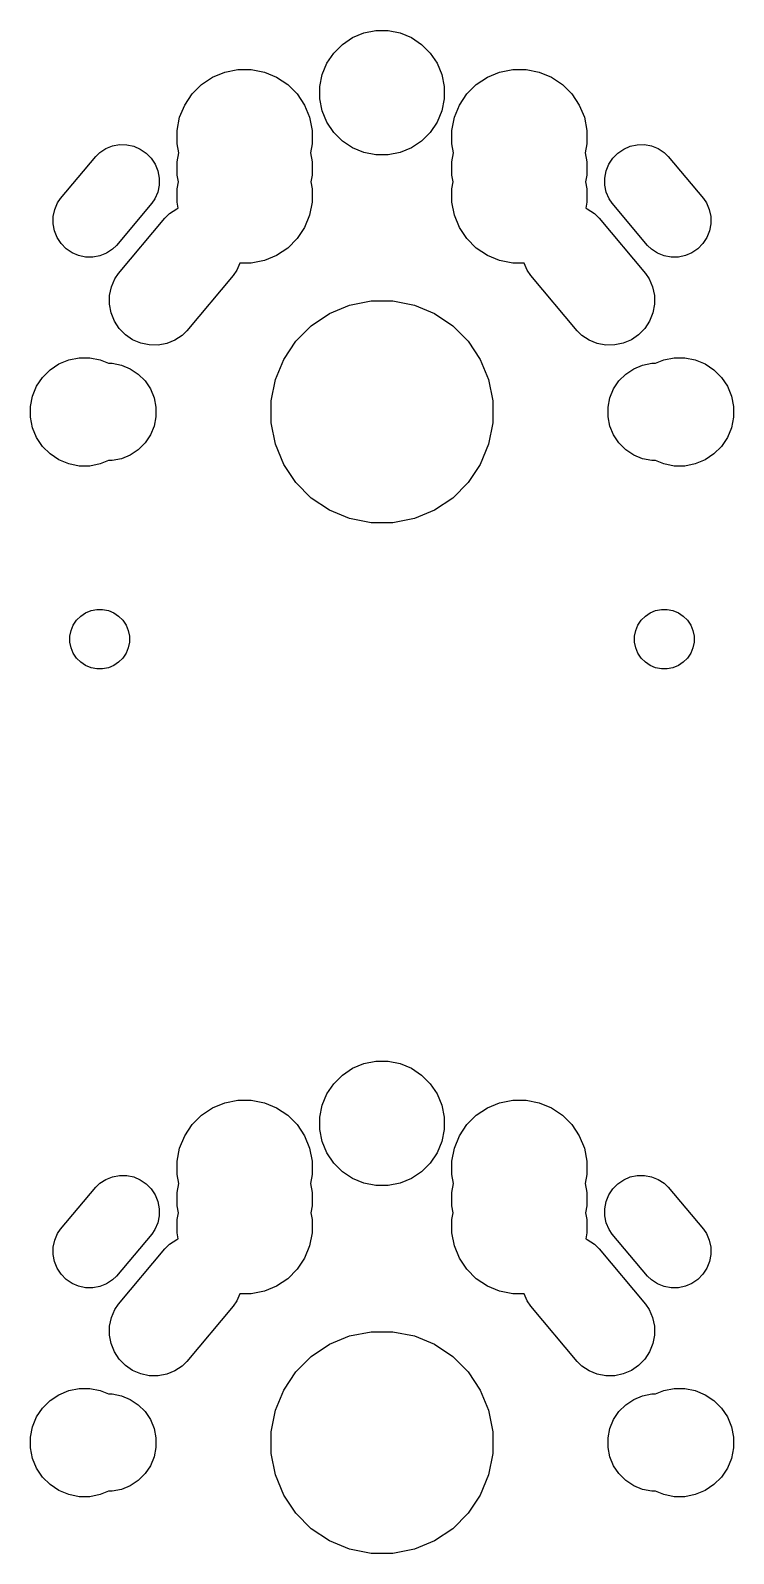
# Model space of a CAD drawing. Extents: x 38 to 192, y -155 to -33.
# Drawn here: x 60.55 to 73.55, y -90.1 to -61.95 of the extents above; entities that cross this region are included whole.
import ezdxf

# ---------------------------------------------------------------- set-up
doc = ezdxf.new("R2010")
doc.units = 0
doc.layers.add('BLACK', color=7, linetype='CONTINUOUS')

msp = doc.modelspace()

# ---------------------------------------------------------------- linework, layer by layer
at = {"layer": 'BLACK', "linetype": 'CONTINUOUS'}
for p, q in [((66.1567, -62.3669), (66.3169, -62.2067)), ((66.3169, -62.2067), (66.5053, -62.0809)), ((66.5053, -62.0809), (66.7146, -61.9942)), ((66.7146, -61.9942), (66.9367, -61.95)), ((66.9367, -61.95), (67.1633, -61.95)), ((67.1633, -61.95), (67.3854, -61.9942)), ((67.3854, -61.9942), (67.5947, -62.0809)), ((67.5947, -62.0809), (67.7831, -62.2067)), ((67.7831, -62.2067), (67.9433, -62.3669)), ((66.0309, -62.5553), (66.1567, -62.3669)), ((67.9433, -62.3669), (68.0691, -62.5553)), ((63.9179, -62.8123), (64.1454, -62.718)), ((64.1454, -62.718), (64.3869, -62.67)), ((64.3869, -62.67), (64.6331, -62.67)), ((64.6331, -62.67), (64.8746, -62.718)), ((64.8746, -62.718), (65.1021, -62.8123)), ((65.9, -62.9867), (65.9442, -62.7646)), ((65.9442, -62.7646), (66.0309, -62.5553)), ((68.0691, -62.5553), (68.1558, -62.7646)), ((68.1558, -62.7646), (68.2, -62.9867)), ((68.9979, -62.8123), (69.2254, -62.718)), ((69.2254, -62.718), (69.4669, -62.67)), ((69.4669, -62.67), (69.7131, -62.67)), ((69.7131, -62.67), (69.9546, -62.718)), ((69.9546, -62.718), (70.1821, -62.8123)), ((63.5391, -63.1232), (63.7132, -62.9491)), ((63.7132, -62.9491), (63.9179, -62.8123)), ((65.1021, -62.8123), (65.3068, -62.9491)), ((65.3068, -62.9491), (65.4809, -63.1232)), ((65.9, -63.2133), (65.9, -62.9867)), ((68.2, -62.9867), (68.2, -63.2133)), ((68.6191, -63.1232), (68.7932, -62.9491)), ((68.7932, -62.9491), (68.9979, -62.8123)), ((70.1821, -62.8123), (70.3868, -62.9491)), ((70.3868, -62.9491), (70.5609, -63.1232)), ((63.308, -63.5554), (63.4023, -63.3279)), ((63.4023, -63.3279), (63.5391, -63.1232)), ((65.4809, -63.1232), (65.6177, -63.3279)), ((65.6177, -63.3279), (65.712, -63.5554)), ((65.9442, -63.4354), (65.9, -63.2133)), ((68.2, -63.2133), (68.1558, -63.4354)), ((68.388, -63.5554), (68.4823, -63.3279)), ((68.4823, -63.3279), (68.6191, -63.1232)), ((70.5609, -63.1232), (70.6977, -63.3279)), ((70.6977, -63.3279), (70.792, -63.5554)), ((63.26, -63.7969), (63.308, -63.5554)), ((65.712, -63.5554), (65.76, -63.7969)), ((66.0309, -63.6447), (65.9442, -63.4354)), ((68.1558, -63.4354), (68.0691, -63.6447)), ((68.34, -63.7969), (68.388, -63.5554)), ((70.792, -63.5554), (70.84, -63.7969)), ((63.26, -64.0431), (63.26, -63.7969)), ((65.76, -63.7969), (65.76, -64.0431)), ((66.1567, -63.8331), (66.0309, -63.6447)), ((66.3169, -63.9933), (66.1567, -63.8331)), ((67.9433, -63.8331), (67.7831, -63.9933)), ((68.0691, -63.6447), (67.9433, -63.8331)), ((68.34, -64.0431), (68.34, -63.7969)), ((70.84, -63.7969), (70.84, -64.0431)), ((61.8308, -64.2072), (61.9421, -64.1345)), ((61.9421, -64.1345), (62.0655, -64.085)), ((62.0655, -64.085), (62.1962, -64.0604)), ((62.1962, -64.0604), (62.3292, -64.0619)), ((62.3292, -64.0619), (62.4593, -64.0893)), ((62.4593, -64.0893), (62.5816, -64.1415)), ((62.5816, -64.1415), (62.6913, -64.2165)), ((63.2932, -64.21), (63.26, -64.0431)), ((65.76, -64.0431), (65.7268, -64.21)), ((66.5053, -64.1191), (66.3169, -63.9933)), ((66.7146, -64.2058), (66.5053, -64.1191)), ((67.5947, -64.1191), (67.3854, -64.2058)), ((67.7831, -63.9933), (67.5947, -64.1191)), ((68.3732, -64.21), (68.34, -64.0431)), ((70.84, -64.0431), (70.8068, -64.21)), ((71.4087, -64.2165), (71.5184, -64.1415)), ((71.5184, -64.1415), (71.6407, -64.0893)), ((71.6407, -64.0893), (71.7708, -64.0619)), ((71.7708, -64.0619), (71.9038, -64.0604)), ((71.9038, -64.0604), (72.0345, -64.085)), ((72.0345, -64.085), (72.1579, -64.1345)), ((72.1579, -64.1345), (72.2692, -64.2072)), ((61.1063, -65.0554), (61.7596, -64.2768)), ((61.7596, -64.2768), (61.8308, -64.2072)), ((62.6913, -64.2165), (62.7843, -64.3116)), ((62.7843, -64.3116), (62.857, -64.4229)), ((62.857, -64.4229), (62.9065, -64.5463)), ((63.26, -64.3769), (63.2932, -64.21)), ((63.26, -64.6231), (63.26, -64.3769)), ((65.7268, -64.21), (65.76, -64.3769)), ((65.76, -64.3769), (65.76, -64.6231)), ((66.9367, -64.25), (66.7146, -64.2058)), ((67.1633, -64.25), (66.9367, -64.25)), ((67.3854, -64.2058), (67.1633, -64.25)), ((68.34, -64.3769), (68.3732, -64.21)), ((68.34, -64.6231), (68.34, -64.3769)), ((70.8068, -64.21), (70.84, -64.3769)), ((70.84, -64.3769), (70.84, -64.6231)), ((71.1935, -64.5463), (71.243, -64.4229)), ((71.243, -64.4229), (71.3157, -64.3116)), ((71.3157, -64.3116), (71.4087, -64.2165)), ((72.2692, -64.2072), (72.3404, -64.2768)), ((72.3404, -64.2768), (72.9937, -65.0554)), ((62.9065, -64.5463), (62.931, -64.677)), ((62.931, -64.677), (62.9296, -64.81)), ((63.2852, -64.75), (63.26, -64.6231)), ((65.76, -64.6231), (65.7348, -64.75)), ((68.3652, -64.75), (68.34, -64.6231)), ((70.84, -64.6231), (70.8148, -64.75)), ((71.169, -64.677), (71.1935, -64.5463)), ((71.1704, -64.81), (71.169, -64.677)), ((62.9022, -64.9401), (62.85, -65.0624)), ((62.9296, -64.81), (62.9022, -64.9401)), ((63.26, -64.8769), (63.2852, -64.75)), ((63.26, -65.1231), (63.26, -64.8769)), ((65.7348, -64.75), (65.76, -64.8769)), ((65.76, -64.8769), (65.76, -65.1231)), ((68.34, -64.8769), (68.3652, -64.75)), ((68.34, -65.1231), (68.34, -64.8769)), ((70.8148, -64.75), (70.84, -64.8769)), ((70.84, -64.8769), (70.84, -65.1231)), ((71.1978, -64.9401), (71.1704, -64.81)), ((71.25, -65.0624), (71.1978, -64.9401)), ((60.9704, -65.39), (60.9978, -65.2599)), ((60.9978, -65.2599), (61.05, -65.1376)), ((61.05, -65.1376), (61.1063, -65.0554)), ((62.7937, -65.1446), (62.1404, -65.9232)), ((62.85, -65.0624), (62.7937, -65.1446)), ((63.1229, -65.3347), (63.259, -65.2459)), ((63.259, -65.2459), (63.2825, -65.2364)), ((63.2825, -65.2364), (63.26, -65.1231)), ((65.76, -65.1231), (65.712, -65.3646)), ((68.388, -65.3646), (68.34, -65.1231)), ((70.84, -65.1231), (70.8175, -65.2364)), ((70.8175, -65.2364), (70.841, -65.2459)), ((70.841, -65.2459), (70.9771, -65.3347)), ((71.3063, -65.1446), (71.25, -65.0624)), ((71.9596, -65.9232), (71.3063, -65.1446)), ((72.9937, -65.0554), (73.05, -65.1376)), ((73.05, -65.1376), (73.1022, -65.2599)), ((73.1022, -65.2599), (73.1296, -65.39)), ((60.969, -65.523), (60.9704, -65.39)), ((60.9935, -65.6537), (60.969, -65.523)), ((62.1802, -66.4395), (63.0358, -65.4199)), ((63.0358, -65.4199), (63.1229, -65.3347)), ((65.712, -65.3646), (65.6177, -65.5921)), ((68.4823, -65.5921), (68.388, -65.3646)), ((70.9771, -65.3347), (71.0642, -65.4199)), ((71.0642, -65.4199), (71.9198, -66.4395)), ((73.131, -65.523), (73.1065, -65.6537)), ((73.1296, -65.39), (73.131, -65.523)), ((61.043, -65.7771), (60.9935, -65.6537)), ((61.1157, -65.8884), (61.043, -65.7771)), ((65.4809, -65.7968), (65.3068, -65.9709)), ((65.6177, -65.5921), (65.4809, -65.7968)), ((68.6191, -65.7968), (68.4823, -65.5921)), ((68.7932, -65.9709), (68.6191, -65.7968)), ((73.057, -65.7771), (72.9843, -65.8884)), ((73.1065, -65.6537), (73.057, -65.7771)), ((61.2087, -65.9835), (61.1157, -65.8884)), ((61.3184, -66.0585), (61.2087, -65.9835)), ((61.4407, -66.1107), (61.3184, -66.0585)), ((61.5708, -66.1381), (61.4407, -66.1107)), ((61.7038, -66.1396), (61.5708, -66.1381)), ((61.8345, -66.115), (61.7038, -66.1396)), ((61.9579, -66.0655), (61.8345, -66.115)), ((62.0692, -65.9928), (61.9579, -66.0655)), ((62.1404, -65.9232), (62.0692, -65.9928)), ((65.1021, -66.1077), (64.8746, -66.202)), ((65.3068, -65.9709), (65.1021, -66.1077)), ((68.9979, -66.1077), (68.7932, -65.9709)), ((69.2254, -66.202), (68.9979, -66.1077)), ((72.0308, -65.9928), (71.9596, -65.9232)), ((72.1421, -66.0655), (72.0308, -65.9928)), ((72.2655, -66.115), (72.1421, -66.0655)), ((72.3962, -66.1396), (72.2655, -66.115)), ((72.5292, -66.1381), (72.3962, -66.1396)), ((72.6593, -66.1107), (72.5292, -66.1381)), ((72.7816, -66.0585), (72.6593, -66.1107)), ((72.8913, -65.9835), (72.7816, -66.0585)), ((72.9843, -65.8884), (72.8913, -65.9835)), ((64.3685, -66.38), (64.2998, -66.4805)), ((64.424, -66.25), (64.3685, -66.38)), ((64.6331, -66.25), (64.424, -66.25)), ((64.8746, -66.202), (64.6331, -66.25)), ((69.4669, -66.25), (69.2254, -66.202)), ((69.676, -66.25), (69.4669, -66.25)), ((69.7315, -66.38), (69.676, -66.25)), ((69.8002, -66.4805), (69.7315, -66.38)), ((62.0142, -66.8485), (62.0476, -66.6895)), ((62.0476, -66.6895), (62.1115, -66.54)), ((62.1115, -66.54), (62.1802, -66.4395)), ((64.2998, -66.4805), (63.4442, -67.5001)), ((70.6558, -67.5001), (69.8002, -66.4805)), ((71.9198, -66.4395), (71.9885, -66.54)), ((71.9885, -66.54), (72.0524, -66.6895)), ((72.0524, -66.6895), (72.0858, -66.8485)), ((62.0124, -67.011), (62.0142, -66.8485)), ((66.452, -67.0288), (66.8481, -66.95)), ((66.8481, -66.95), (67.2519, -66.95)), ((67.2519, -66.95), (67.648, -67.0288)), ((72.0858, -66.8485), (72.0876, -67.011)), ((62.0424, -67.1708), (62.0124, -67.011)), ((62.1029, -67.3216), (62.0424, -67.1708)), ((65.7432, -67.4077), (66.079, -67.1833)), ((66.079, -67.1833), (66.452, -67.0288)), ((67.648, -67.0288), (68.021, -67.1833)), ((68.021, -67.1833), (68.3568, -67.4077)), ((72.0576, -67.1708), (71.9971, -67.3216)), ((72.0876, -67.011), (72.0576, -67.1708)), ((62.1917, -67.4577), (62.1029, -67.3216)), ((62.3054, -67.5738), (62.1917, -67.4577)), ((63.4442, -67.5001), (63.3571, -67.5853)), ((65.4577, -67.6932), (65.7432, -67.4077)), ((68.3568, -67.4077), (68.6423, -67.6932)), ((70.7429, -67.5853), (70.6558, -67.5001)), ((71.9083, -67.4577), (71.7946, -67.5738)), ((71.9971, -67.3216), (71.9083, -67.4577)), ((62.4395, -67.6656), (62.3054, -67.5738)), ((62.589, -67.7294), (62.4395, -67.6656)), ((62.748, -67.7628), (62.589, -67.7294)), ((62.9105, -67.7646), (62.748, -67.7628)), ((63.0702, -67.7347), (62.9105, -67.7646)), ((63.221, -67.6741), (63.0702, -67.7347)), ((63.3571, -67.5853), (63.221, -67.6741)), ((65.2333, -68.029), (65.4577, -67.6932)), ((68.6423, -67.6932), (68.8667, -68.029)), ((70.879, -67.6741), (70.7429, -67.5853)), ((71.0298, -67.7347), (70.879, -67.6741)), ((71.1895, -67.7646), (71.0298, -67.7347)), ((71.352, -67.7628), (71.1895, -67.7646)), ((71.511, -67.7294), (71.352, -67.7628)), ((71.6605, -67.6656), (71.511, -67.7294)), ((71.7946, -67.5738), (71.6605, -67.6656)), ((60.9125, -68.2232), (61.0763, -68.1138)), ((61.0763, -68.1138), (61.2583, -68.0384)), ((61.2583, -68.0384), (61.4515, -68)), ((61.4515, -68), (61.6485, -68)), ((61.6485, -68), (61.8417, -68.0384)), ((61.8417, -68.0384), (61.9903, -68.1)), ((61.9903, -68.1), (62.0586, -68.1)), ((62.0586, -68.1), (62.2325, -68.1346)), ((65.0788, -68.402), (65.2333, -68.029)), ((68.8667, -68.029), (69.0212, -68.402)), ((71.8675, -68.1346), (72.0414, -68.1)), ((72.0414, -68.1), (72.1097, -68.1)), ((72.1097, -68.1), (72.2583, -68.0384)), ((72.2583, -68.0384), (72.4515, -68)), ((72.4515, -68), (72.6485, -68)), ((72.6485, -68), (72.8417, -68.0384)), ((72.8417, -68.0384), (73.0237, -68.1138)), ((73.0237, -68.1138), (73.1875, -68.2232)), ((60.6638, -68.5263), (60.7732, -68.3625)), ((60.7732, -68.3625), (60.9125, -68.2232)), ((62.2325, -68.1346), (62.3963, -68.2024)), ((62.3963, -68.2024), (62.5437, -68.3009)), ((62.5437, -68.3009), (62.6691, -68.4263)), ((65, -68.7981), (65.0788, -68.402)), ((69.0212, -68.402), (69.1, -68.7981)), ((71.4309, -68.4263), (71.5563, -68.3009)), ((71.5563, -68.3009), (71.7037, -68.2024)), ((71.7037, -68.2024), (71.8675, -68.1346)), ((73.1875, -68.2232), (73.3268, -68.3625)), ((73.3268, -68.3625), (73.4362, -68.5263)), ((60.5884, -68.7083), (60.6638, -68.5263)), ((62.6691, -68.4263), (62.7676, -68.5737)), ((62.7676, -68.5737), (62.8354, -68.7375)), ((71.2646, -68.7375), (71.3324, -68.5737)), ((71.3324, -68.5737), (71.4309, -68.4263)), ((73.4362, -68.5263), (73.5116, -68.7083)), ((60.55, -68.9015), (60.5884, -68.7083)), ((60.55, -69.0985), (60.55, -68.9015)), ((62.8354, -68.7375), (62.87, -68.9114)), ((62.87, -68.9114), (62.87, -69.0886)), ((65, -69.2019), (65, -68.7981)), ((69.1, -68.7981), (69.1, -69.2019)), ((71.23, -68.9114), (71.2646, -68.7375)), ((71.23, -69.0886), (71.23, -68.9114)), ((73.5116, -68.7083), (73.55, -68.9015)), ((73.55, -68.9015), (73.55, -69.0985)), ((60.5884, -69.2917), (60.55, -69.0985)), ((62.87, -69.0886), (62.8354, -69.2625)), ((65.0788, -69.598), (65, -69.2019)), ((69.1, -69.2019), (69.0212, -69.598)), ((71.2646, -69.2625), (71.23, -69.0886)), ((73.55, -69.0985), (73.5116, -69.2917)), ((60.6638, -69.4737), (60.5884, -69.2917)), ((60.7732, -69.6375), (60.6638, -69.4737)), ((62.7676, -69.4263), (62.6691, -69.5737)), ((62.8354, -69.2625), (62.7676, -69.4263)), ((71.3324, -69.4263), (71.2646, -69.2625)), ((71.4309, -69.5737), (71.3324, -69.4263)), ((73.4362, -69.4737), (73.3268, -69.6375)), ((73.5116, -69.2917), (73.4362, -69.4737)), ((60.9125, -69.7768), (60.7732, -69.6375)), ((61.0763, -69.8862), (60.9125, -69.7768)), ((62.3963, -69.7976), (62.2325, -69.8654)), ((62.5437, -69.6991), (62.3963, -69.7976)), ((62.6691, -69.5737), (62.5437, -69.6991)), ((65.2333, -69.971), (65.0788, -69.598)), ((69.0212, -69.598), (68.8667, -69.971)), ((71.5563, -69.6991), (71.4309, -69.5737)), ((71.7037, -69.7976), (71.5563, -69.6991)), ((71.8675, -69.8654), (71.7037, -69.7976)), ((73.1875, -69.7768), (73.0237, -69.8862)), ((73.3268, -69.6375), (73.1875, -69.7768)), ((61.2583, -69.9616), (61.0763, -69.8862)), ((61.4515, -70), (61.2583, -69.9616)), ((61.6485, -70), (61.4515, -70)), ((61.8417, -69.9616), (61.6485, -70)), ((61.9903, -69.9), (61.8417, -69.9616)), ((62.0586, -69.9), (61.9903, -69.9)), ((62.2325, -69.8654), (62.0586, -69.9)), ((65.4577, -70.3068), (65.2333, -69.971)), ((68.8667, -69.971), (68.6423, -70.3068)), ((72.0414, -69.9), (71.8675, -69.8654)), ((72.1097, -69.9), (72.0414, -69.9)), ((72.2583, -69.9616), (72.1097, -69.9)), ((72.4515, -70), (72.2583, -69.9616)), ((72.6485, -70), (72.4515, -70)), ((72.8417, -69.9616), (72.6485, -70)), ((73.0237, -69.8862), (72.8417, -69.9616)), ((65.7432, -70.5923), (65.4577, -70.3068)), ((68.6423, -70.3068), (68.3568, -70.5923)), ((66.079, -70.8167), (65.7432, -70.5923)), ((68.3568, -70.5923), (68.021, -70.8167)), ((66.452, -70.9712), (66.079, -70.8167)), ((68.021, -70.8167), (67.648, -70.9712)), ((66.8481, -71.05), (66.452, -70.9712)), ((67.2519, -71.05), (66.8481, -71.05)), ((67.648, -70.9712), (67.2519, -71.05)), ((61.3426, -72.9395), (61.4028, -72.8494)), ((61.4028, -72.8494), (61.4794, -72.7728)), ((61.4794, -72.7728), (61.5695, -72.7126)), ((61.5695, -72.7126), (61.6696, -72.6711)), ((61.6696, -72.6711), (61.7758, -72.65)), ((61.7758, -72.65), (61.8842, -72.65)), ((61.8842, -72.65), (61.9904, -72.6711)), ((61.9904, -72.6711), (62.0905, -72.7126)), ((62.0905, -72.7126), (62.1806, -72.7728)), ((62.1806, -72.7728), (62.2572, -72.8494)), ((62.2572, -72.8494), (62.3174, -72.9395)), ((71.7826, -72.9395), (71.8428, -72.8494)), ((71.8428, -72.8494), (71.9194, -72.7728)), ((71.9194, -72.7728), (72.0095, -72.7126)), ((72.0095, -72.7126), (72.1096, -72.6711)), ((72.1096, -72.6711), (72.2158, -72.65)), ((72.2158, -72.65), (72.3242, -72.65)), ((72.3242, -72.65), (72.4304, -72.6711)), ((72.4304, -72.6711), (72.5305, -72.7126)), ((72.5305, -72.7126), (72.6206, -72.7728)), ((72.6206, -72.7728), (72.6972, -72.8494)), ((72.6972, -72.8494), (72.7574, -72.9395)), ((61.28, -73.1458), (61.3011, -73.0396)), ((61.28, -73.2542), (61.28, -73.1458)), ((61.3011, -73.0396), (61.3426, -72.9395)), ((62.3174, -72.9395), (62.3589, -73.0396)), ((62.3589, -73.0396), (62.38, -73.1458)), ((62.38, -73.1458), (62.38, -73.2542)), ((71.72, -73.1458), (71.7411, -73.0396)), ((71.72, -73.2542), (71.72, -73.1458)), ((71.7411, -73.0396), (71.7826, -72.9395)), ((72.7574, -72.9395), (72.7989, -73.0396)), ((72.7989, -73.0396), (72.82, -73.1458)), ((72.82, -73.1458), (72.82, -73.2542)), ((61.3011, -73.3604), (61.28, -73.2542)), ((61.3426, -73.4605), (61.3011, -73.3604)), ((61.4028, -73.5506), (61.3426, -73.4605)), ((62.3174, -73.4605), (62.2572, -73.5506)), ((62.3589, -73.3604), (62.3174, -73.4605)), ((62.38, -73.2542), (62.3589, -73.3604)), ((71.7411, -73.3604), (71.72, -73.2542)), ((71.7826, -73.4605), (71.7411, -73.3604)), ((71.8428, -73.5506), (71.7826, -73.4605)), ((72.7574, -73.4605), (72.6972, -73.5506)), ((72.7989, -73.3604), (72.7574, -73.4605)), ((72.82, -73.2542), (72.7989, -73.3604)), ((61.4794, -73.6272), (61.4028, -73.5506)), ((61.5695, -73.6874), (61.4794, -73.6272)), ((61.6696, -73.7289), (61.5695, -73.6874)), ((61.7758, -73.75), (61.6696, -73.7289)), ((61.8842, -73.75), (61.7758, -73.75)), ((61.9904, -73.7289), (61.8842, -73.75)), ((62.0905, -73.6874), (61.9904, -73.7289)), ((62.1806, -73.6272), (62.0905, -73.6874)), ((62.2572, -73.5506), (62.1806, -73.6272)), ((71.9194, -73.6272), (71.8428, -73.5506)), ((72.0095, -73.6874), (71.9194, -73.6272)), ((72.1096, -73.7289), (72.0095, -73.6874)), ((72.2158, -73.75), (72.1096, -73.7289)), ((72.3242, -73.75), (72.2158, -73.75)), ((72.4304, -73.7289), (72.3242, -73.75)), ((72.5305, -73.6874), (72.4304, -73.7289)), ((72.6206, -73.6272), (72.5305, -73.6874)), ((72.6972, -73.5506), (72.6206, -73.6272)), ((66.5053, -81.1309), (66.7146, -81.0442)), ((66.7146, -81.0442), (66.9367, -81)), ((66.9367, -81), (67.1633, -81)), ((67.1633, -81), (67.3854, -81.0442)), ((67.3854, -81.0442), (67.5947, -81.1309)), ((66.1567, -81.4169), (66.3169, -81.2567)), ((66.3169, -81.2567), (66.5053, -81.1309)), ((67.5947, -81.1309), (67.7831, -81.2567)), ((67.7831, -81.2567), (67.9433, -81.4169)), ((65.9442, -81.8146), (66.0309, -81.6053)), ((66.0309, -81.6053), (66.1567, -81.4169)), ((67.9433, -81.4169), (68.0691, -81.6053)), ((68.0691, -81.6053), (68.1558, -81.8146)), ((63.7132, -81.9991), (63.9179, -81.8623)), ((63.9179, -81.8623), (64.1454, -81.768)), ((64.1454, -81.768), (64.3869, -81.72)), ((64.3869, -81.72), (64.6331, -81.72)), ((64.6331, -81.72), (64.8746, -81.768)), ((64.8746, -81.768), (65.1021, -81.8623)), ((65.1021, -81.8623), (65.3068, -81.9991)), ((65.9, -82.0367), (65.9442, -81.8146)), ((68.1558, -81.8146), (68.2, -82.0367)), ((68.7932, -81.9991), (68.9979, -81.8623)), ((68.9979, -81.8623), (69.2254, -81.768)), ((69.2254, -81.768), (69.4669, -81.72)), ((69.4669, -81.72), (69.7131, -81.72)), ((69.7131, -81.72), (69.9546, -81.768)), ((69.9546, -81.768), (70.1821, -81.8623)), ((70.1821, -81.8623), (70.3868, -81.9991)), ((63.4023, -82.3779), (63.5391, -82.1732)), ((63.5391, -82.1732), (63.7132, -81.9991)), ((65.3068, -81.9991), (65.4809, -82.1732)), ((65.4809, -82.1732), (65.6177, -82.3779)), ((65.9, -82.2633), (65.9, -82.0367)), ((68.2, -82.0367), (68.2, -82.2633)), ((68.4823, -82.3779), (68.6191, -82.1732)), ((68.6191, -82.1732), (68.7932, -81.9991)), ((70.3868, -81.9991), (70.5609, -82.1732)), ((70.5609, -82.1732), (70.6977, -82.3779)), ((63.308, -82.6054), (63.4023, -82.3779)), ((65.6177, -82.3779), (65.712, -82.6054)), ((65.9442, -82.4854), (65.9, -82.2633)), ((68.2, -82.2633), (68.1558, -82.4854)), ((68.388, -82.6054), (68.4823, -82.3779)), ((70.6977, -82.3779), (70.792, -82.6054)), ((63.26, -82.8469), (63.308, -82.6054)), ((65.712, -82.6054), (65.76, -82.8469)), ((66.0309, -82.6947), (65.9442, -82.4854)), ((66.1567, -82.8831), (66.0309, -82.6947)), ((68.0691, -82.6947), (67.9433, -82.8831)), ((68.1558, -82.4854), (68.0691, -82.6947)), ((68.34, -82.8469), (68.388, -82.6054)), ((70.792, -82.6054), (70.84, -82.8469)), ((63.26, -83.0931), (63.26, -82.8469)), ((65.76, -82.8469), (65.76, -83.0931)), ((66.3169, -83.0433), (66.1567, -82.8831)), ((67.9433, -82.8831), (67.7831, -83.0433)), ((68.34, -83.0931), (68.34, -82.8469)), ((70.84, -82.8469), (70.84, -83.0931)), ((61.7596, -83.3268), (61.8308, -83.2572)), ((61.8308, -83.2572), (61.9421, -83.1845)), ((61.9421, -83.1845), (62.0655, -83.135)), ((62.0655, -83.135), (62.1962, -83.1104)), ((62.1962, -83.1104), (62.3292, -83.1119)), ((62.3292, -83.1119), (62.4593, -83.1393)), ((62.4593, -83.1393), (62.5816, -83.1915)), ((62.5816, -83.1915), (62.6913, -83.2665)), ((62.6913, -83.2665), (62.7843, -83.3616)), ((63.2932, -83.26), (63.26, -83.0931)), ((63.26, -83.4269), (63.2932, -83.26)), ((65.76, -83.0931), (65.7268, -83.26)), ((65.7268, -83.26), (65.76, -83.4269)), ((66.5053, -83.1691), (66.3169, -83.0433)), ((66.7146, -83.2558), (66.5053, -83.1691)), ((66.9367, -83.3), (66.7146, -83.2558)), ((67.1633, -83.3), (66.9367, -83.3)), ((67.3854, -83.2558), (67.1633, -83.3)), ((67.5947, -83.1691), (67.3854, -83.2558)), ((67.7831, -83.0433), (67.5947, -83.1691)), ((68.3732, -83.26), (68.34, -83.0931)), ((68.34, -83.4269), (68.3732, -83.26)), ((70.84, -83.0931), (70.8068, -83.26)), ((70.8068, -83.26), (70.84, -83.4269)), ((71.3157, -83.3616), (71.4087, -83.2665)), ((71.4087, -83.2665), (71.5184, -83.1915)), ((71.5184, -83.1915), (71.6407, -83.1393)), ((71.6407, -83.1393), (71.7708, -83.1119)), ((71.7708, -83.1119), (71.9038, -83.1104)), ((71.9038, -83.1104), (72.0345, -83.135)), ((72.0345, -83.135), (72.1579, -83.1845)), ((72.1579, -83.1845), (72.2692, -83.2572)), ((72.2692, -83.2572), (72.3404, -83.3268)), ((61.1063, -84.1054), (61.7596, -83.3268)), ((62.7843, -83.3616), (62.857, -83.4729)), ((62.857, -83.4729), (62.9065, -83.5963)), ((62.9065, -83.5963), (62.931, -83.727)), ((63.26, -83.6731), (63.26, -83.4269)), ((65.76, -83.4269), (65.76, -83.6731)), ((68.34, -83.6731), (68.34, -83.4269)), ((70.84, -83.4269), (70.84, -83.6731)), ((71.169, -83.727), (71.1935, -83.5963)), ((71.1935, -83.5963), (71.243, -83.4729)), ((71.243, -83.4729), (71.3157, -83.3616)), ((72.3404, -83.3268), (72.9937, -84.1054)), ((62.9296, -83.86), (62.9022, -83.9901)), ((62.931, -83.727), (62.9296, -83.86)), ((63.2852, -83.8), (63.26, -83.6731)), ((63.26, -83.9269), (63.2852, -83.8)), ((65.76, -83.6731), (65.7348, -83.8)), ((65.7348, -83.8), (65.76, -83.9269)), ((68.3652, -83.8), (68.34, -83.6731)), ((68.34, -83.9269), (68.3652, -83.8)), ((70.84, -83.6731), (70.8148, -83.8)), ((70.8148, -83.8), (70.84, -83.9269)), ((71.1704, -83.86), (71.169, -83.727)), ((71.1978, -83.9901), (71.1704, -83.86)), ((61.05, -84.1876), (61.1063, -84.1054)), ((62.85, -84.1124), (62.7937, -84.1946)), ((62.9022, -83.9901), (62.85, -84.1124)), ((63.26, -84.1731), (63.26, -83.9269)), ((65.76, -83.9269), (65.76, -84.1731)), ((68.34, -84.1731), (68.34, -83.9269)), ((70.84, -83.9269), (70.84, -84.1731)), ((71.25, -84.1124), (71.1978, -83.9901)), ((71.3063, -84.1946), (71.25, -84.1124)), ((72.9937, -84.1054), (73.05, -84.1876)), ((60.969, -84.573), (60.9704, -84.44)), ((60.9704, -84.44), (60.9978, -84.3099)), ((60.9978, -84.3099), (61.05, -84.1876)), ((62.7937, -84.1946), (62.1404, -84.9732)), ((63.0358, -84.4699), (63.1229, -84.3847)), ((63.1229, -84.3847), (63.259, -84.2959)), ((63.259, -84.2959), (63.2825, -84.2864)), ((63.2825, -84.2864), (63.26, -84.1731)), ((65.712, -84.4146), (65.6177, -84.6421)), ((65.76, -84.1731), (65.712, -84.4146)), ((68.388, -84.4146), (68.34, -84.1731)), ((68.4823, -84.6421), (68.388, -84.4146)), ((70.84, -84.1731), (70.8175, -84.2864)), ((70.8175, -84.2864), (70.841, -84.2959)), ((70.841, -84.2959), (70.9771, -84.3847)), ((70.9771, -84.3847), (71.0642, -84.4699)), ((71.9596, -84.9732), (71.3063, -84.1946)), ((73.05, -84.1876), (73.1022, -84.3099)), ((73.1022, -84.3099), (73.1296, -84.44)), ((73.1296, -84.44), (73.131, -84.573)), ((60.9935, -84.7037), (60.969, -84.573)), ((61.043, -84.8271), (60.9935, -84.7037)), ((62.1802, -85.4895), (63.0358, -84.4699)), ((65.6177, -84.6421), (65.4809, -84.8468)), ((68.6191, -84.8468), (68.4823, -84.6421)), ((71.0642, -84.4699), (71.9198, -85.4895)), ((73.1065, -84.7037), (73.057, -84.8271)), ((73.131, -84.573), (73.1065, -84.7037)), ((61.1157, -84.9384), (61.043, -84.8271)), ((61.2087, -85.0335), (61.1157, -84.9384)), ((62.1404, -84.9732), (62.0692, -85.0428)), ((65.4809, -84.8468), (65.3068, -85.0209)), ((68.7932, -85.0209), (68.6191, -84.8468)), ((72.0308, -85.0428), (71.9596, -84.9732)), ((72.9843, -84.9384), (72.8913, -85.0335)), ((73.057, -84.8271), (72.9843, -84.9384)), ((61.3184, -85.1085), (61.2087, -85.0335)), ((61.4407, -85.1607), (61.3184, -85.1085)), ((61.5708, -85.1881), (61.4407, -85.1607)), ((61.7038, -85.1896), (61.5708, -85.1881)), ((61.8345, -85.165), (61.7038, -85.1896)), ((61.9579, -85.1155), (61.8345, -85.165)), ((62.0692, -85.0428), (61.9579, -85.1155)), ((64.8746, -85.252), (64.6331, -85.3)), ((65.1021, -85.1577), (64.8746, -85.252)), ((65.3068, -85.0209), (65.1021, -85.1577)), ((68.9979, -85.1577), (68.7932, -85.0209)), ((69.2254, -85.252), (68.9979, -85.1577)), ((69.4669, -85.3), (69.2254, -85.252)), ((72.1421, -85.1155), (72.0308, -85.0428)), ((72.2655, -85.165), (72.1421, -85.1155)), ((72.3962, -85.1896), (72.2655, -85.165)), ((72.5292, -85.1881), (72.3962, -85.1896)), ((72.6593, -85.1607), (72.5292, -85.1881)), ((72.7816, -85.1085), (72.6593, -85.1607)), ((72.8913, -85.0335), (72.7816, -85.1085)), ((62.1115, -85.59), (62.1802, -85.4895)), ((64.2998, -85.5305), (63.4442, -86.5501)), ((64.3685, -85.43), (64.2998, -85.5305)), ((64.424, -85.3), (64.3685, -85.43)), ((64.6331, -85.3), (64.424, -85.3)), ((69.676, -85.3), (69.4669, -85.3)), ((69.7315, -85.43), (69.676, -85.3)), ((69.8002, -85.5305), (69.7315, -85.43)), ((70.6558, -86.5501), (69.8002, -85.5305)), ((71.9198, -85.4895), (71.9885, -85.59)), ((62.0142, -85.8985), (62.0476, -85.7395)), ((62.0476, -85.7395), (62.1115, -85.59)), ((71.9885, -85.59), (72.0524, -85.7395)), ((72.0524, -85.7395), (72.0858, -85.8985)), ((62.0124, -86.061), (62.0142, -85.8985)), ((62.0424, -86.2208), (62.0124, -86.061)), ((66.079, -86.2333), (66.452, -86.0788)), ((66.452, -86.0788), (66.8481, -86)), ((66.8481, -86), (67.2519, -86)), ((67.2519, -86), (67.648, -86.0788)), ((67.648, -86.0788), (68.021, -86.2333)), ((72.0876, -86.061), (72.0576, -86.2208)), ((72.0858, -85.8985), (72.0876, -86.061)), ((62.1029, -86.3716), (62.0424, -86.2208)), ((62.1917, -86.5077), (62.1029, -86.3716)), ((65.7432, -86.4577), (66.079, -86.2333)), ((68.021, -86.2333), (68.3568, -86.4577)), ((71.9971, -86.3716), (71.9083, -86.5077)), ((72.0576, -86.2208), (71.9971, -86.3716)), ((62.3054, -86.6238), (62.1917, -86.5077)), ((62.4395, -86.7156), (62.3054, -86.6238)), ((63.3571, -86.6353), (63.221, -86.7241)), ((63.4442, -86.5501), (63.3571, -86.6353)), ((65.4577, -86.7432), (65.7432, -86.4577)), ((68.3568, -86.4577), (68.6423, -86.7432)), ((70.7429, -86.6353), (70.6558, -86.5501)), ((70.879, -86.7241), (70.7429, -86.6353)), ((71.7946, -86.6238), (71.6605, -86.7156)), ((71.9083, -86.5077), (71.7946, -86.6238)), ((62.589, -86.7794), (62.4395, -86.7156)), ((62.748, -86.8128), (62.589, -86.7794)), ((62.9105, -86.8146), (62.748, -86.8128)), ((63.0702, -86.7846), (62.9105, -86.8146)), ((63.221, -86.7241), (63.0702, -86.7846)), ((65.2333, -87.079), (65.4577, -86.7432)), ((68.6423, -86.7432), (68.8667, -87.079)), ((71.0298, -86.7846), (70.879, -86.7241)), ((71.1895, -86.8146), (71.0298, -86.7846)), ((71.352, -86.8128), (71.1895, -86.8146)), ((71.511, -86.7794), (71.352, -86.8128)), ((71.6605, -86.7156), (71.511, -86.7794)), ((60.9125, -87.2732), (61.0763, -87.1638)), ((61.0763, -87.1638), (61.2583, -87.0884)), ((61.2583, -87.0884), (61.4515, -87.05)), ((61.4515, -87.05), (61.6485, -87.05)), ((61.6485, -87.05), (61.8417, -87.0884)), ((61.8417, -87.0884), (61.9903, -87.15)), ((61.9903, -87.15), (62.0586, -87.15)), ((62.0586, -87.15), (62.2325, -87.1846)), ((62.2325, -87.1846), (62.3963, -87.2524)), ((62.3963, -87.2524), (62.5437, -87.3509)), ((65.0788, -87.452), (65.2333, -87.079)), ((68.8667, -87.079), (69.0212, -87.452)), ((71.5563, -87.3509), (71.7037, -87.2524)), ((71.7037, -87.2524), (71.8675, -87.1846)), ((71.8675, -87.1846), (72.0414, -87.15)), ((72.0414, -87.15), (72.1097, -87.15)), ((72.1097, -87.15), (72.2583, -87.0884)), ((72.2583, -87.0884), (72.4515, -87.05)), ((72.4515, -87.05), (72.6485, -87.05)), ((72.6485, -87.05), (72.8417, -87.0884)), ((72.8417, -87.0884), (73.0237, -87.1638)), ((73.0237, -87.1638), (73.1875, -87.2732)), ((60.6638, -87.5763), (60.7732, -87.4125)), ((60.7732, -87.4125), (60.9125, -87.2732)), ((62.5437, -87.3509), (62.6691, -87.4763)), ((62.6691, -87.4763), (62.7676, -87.6237)), ((65, -87.8481), (65.0788, -87.452)), ((69.0212, -87.452), (69.1, -87.8481)), ((71.3324, -87.6237), (71.4309, -87.4763)), ((71.4309, -87.4763), (71.5563, -87.3509)), ((73.1875, -87.2732), (73.3268, -87.4125)), ((73.3268, -87.4125), (73.4362, -87.5763)), ((60.55, -87.9515), (60.5884, -87.7583)), ((60.5884, -87.7583), (60.6638, -87.5763)), ((62.7676, -87.6237), (62.8354, -87.7875)), ((62.8354, -87.7875), (62.87, -87.9614)), ((71.23, -87.9614), (71.2646, -87.7875)), ((71.2646, -87.7875), (71.3324, -87.6237)), ((73.4362, -87.5763), (73.5116, -87.7583)), ((73.5116, -87.7583), (73.55, -87.9515)), ((60.55, -88.1485), (60.55, -87.9515)), ((62.87, -87.9614), (62.87, -88.1386)), ((65, -88.2519), (65, -87.8481)), ((69.1, -87.8481), (69.1, -88.2519)), ((71.23, -88.1386), (71.23, -87.9614)), ((73.55, -87.9515), (73.55, -88.1485)), ((60.5884, -88.3417), (60.55, -88.1485)), ((60.6638, -88.5237), (60.5884, -88.3417)), ((62.8354, -88.3125), (62.7676, -88.4763)), ((62.87, -88.1386), (62.8354, -88.3125)), ((65.0788, -88.648), (65, -88.2519)), ((69.1, -88.2519), (69.0212, -88.648)), ((71.2646, -88.3125), (71.23, -88.1386)), ((71.3324, -88.4763), (71.2646, -88.3125)), ((73.5116, -88.3417), (73.4362, -88.5237)), ((73.55, -88.1485), (73.5116, -88.3417)), ((60.7732, -88.6875), (60.6638, -88.5237)), ((62.6691, -88.6237), (62.5437, -88.7491)), ((62.7676, -88.4763), (62.6691, -88.6237)), ((65.2333, -89.021), (65.0788, -88.648)), ((69.0212, -88.648), (68.8667, -89.021)), ((71.4309, -88.6237), (71.3324, -88.4763)), ((71.5563, -88.7491), (71.4309, -88.6237)), ((73.4362, -88.5237), (73.3268, -88.6875)), ((60.9125, -88.8268), (60.7732, -88.6875)), ((61.0763, -88.9362), (60.9125, -88.8268)), ((61.2583, -89.0116), (61.0763, -88.9362)), ((61.9903, -88.95), (61.8417, -89.0116)), ((62.0586, -88.95), (61.9903, -88.95)), ((62.2325, -88.9154), (62.0586, -88.95)), ((62.3963, -88.8476), (62.2325, -88.9154)), ((62.5437, -88.7491), (62.3963, -88.8476)), ((71.7037, -88.8476), (71.5563, -88.7491)), ((71.8675, -88.9154), (71.7037, -88.8476)), ((72.0414, -88.95), (71.8675, -88.9154)), ((72.1097, -88.95), (72.0414, -88.95)), ((72.2583, -89.0116), (72.1097, -88.95)), ((73.0237, -88.9362), (72.8417, -89.0116)), ((73.1875, -88.8268), (73.0237, -88.9362)), ((73.3268, -88.6875), (73.1875, -88.8268)), ((61.4515, -89.05), (61.2583, -89.0116)), ((61.6485, -89.05), (61.4515, -89.05)), ((61.8417, -89.0116), (61.6485, -89.05)), ((65.4577, -89.3568), (65.2333, -89.021)), ((68.8667, -89.021), (68.6423, -89.3568)), ((72.4515, -89.05), (72.2583, -89.0116)), ((72.6485, -89.05), (72.4515, -89.05)), ((72.8417, -89.0116), (72.6485, -89.05)), ((65.7432, -89.6423), (65.4577, -89.3568)), ((68.6423, -89.3568), (68.3568, -89.6423)), ((66.079, -89.8667), (65.7432, -89.6423)), ((68.3568, -89.6423), (68.021, -89.8667)), ((66.452, -90.0212), (66.079, -89.8667)), ((66.8481, -90.1), (66.452, -90.0212)), ((67.648, -90.0212), (67.2519, -90.1)), ((68.021, -89.8667), (67.648, -90.0212)), ((67.2519, -90.1), (66.8481, -90.1))]:
    msp.add_line(p, q, dxfattribs=at)

doc.saveas('drawing.dxf')
